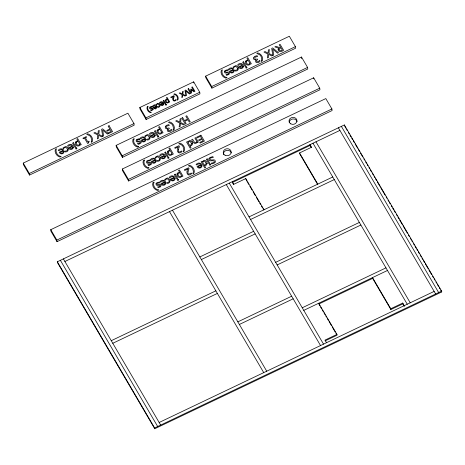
<?xml version="1.0" encoding="UTF-8"?>
<svg xmlns="http://www.w3.org/2000/svg" width="465" height="465" viewBox="0 0 465 465"><rect width="100%" height="100%" fill="white"/><g stroke="black" fill="none" stroke-linecap="round" stroke-linejoin="round"><path stroke-width="0.7" d="M134.065 138.82C132.554 142.133 135.175 146.004 138.599 146.568M147.98 106.502C146.847 108.99 148.812 111.891 151.381 112.315L150.614 112.722C148.161 112.053 146.353 109.356 147.173 106.845L147.963 106.473M144.359 160.111C142.848 163.424 145.469 167.295 148.899 167.859M153.979 182.193C152.474 185.506 155.095 189.377 158.519 189.941M91.256 142.075L91.681 139.884L90.937 137.268A6.452 5.673 -7.1 0 0 89.524 135.646L86.693 134.286L87.746 133.786C91.018 134.67 93.419 138.268 92.326 141.616L91.279 142.116M177.229 99.998L177.543 98.353L176.991 96.389A4.836 4.255 -7.1 0 0 175.927 95.174L173.805 94.151L174.59 93.779C177.049 94.442 178.851 97.139 178.031 99.65L177.246 100.027M173.061 130.142L173.486 127.951L172.748 125.335A6.452 5.673 -7.1 0 0 171.329 123.713L168.499 122.353L169.551 121.853C172.823 122.737 175.229 126.335 174.137 129.683L173.085 130.183M183.355 151.433L183.78 149.242L183.041 146.626A6.452 5.673 -7.1 0 0 181.623 145.004L178.793 143.644L179.845 143.144C183.117 144.028 185.523 147.626 184.431 150.974L183.379 151.474M192.981 173.515L193.405 171.323L192.661 168.708A6.452 5.673 -7.1 0 0 191.249 167.086L188.418 165.726L189.47 165.226C192.743 166.11 195.149 169.708 194.056 173.056L193.004 173.555M261.359 61.171L261.783 58.979L261.039 56.364A6.452 5.673 -7.1 0 0 259.627 54.742L256.796 53.382L257.848 52.882C261.121 53.766 263.527 57.369 262.434 60.712L261.382 61.211M156.414 105.061C158.024 101.62 161.361 107.525 157.414 106.764M152.845 106.758L154.467 105.567L155.862 106.334L153.2 107.601C158.187 112.739 157.495 100.981 152.45 106.165L152.811 106.776M136.995 139.361L139.378 138.675L139.866 139.512M23.25 163.093L127.892 113.21L133.972 123.597L134.17 125.184L29.527 175.061L23.448 164.674L23.25 163.093L29.33 173.48L29.527 175.061M139.849 107.508L193.661 81.857L199.747 92.244L199.944 93.831L146.126 119.482L140.046 109.095L139.849 107.508L145.929 117.895L146.126 119.482M205.623 76.155L289.335 36.253L295.415 46.639L295.612 48.226L211.901 88.129L205.821 77.742L205.623 76.155L211.703 86.542L211.901 88.129M61.008 156.548L59.956 157.048C56.689 156.159 54.277 152.567 55.37 149.219L56.422 148.713C54.963 152.061 57.52 155.932 60.985 156.507M226.92 77.638L225.874 78.137C222.601 77.248 220.195 73.656 221.288 70.308L222.334 69.808C220.881 73.15 223.438 77.027 226.897 77.603M29.33 173.48L133.972 123.597M145.929 117.895L199.747 92.244M211.703 86.542L295.415 46.639M116.134 145.388L301.494 57.026L307.574 67.413L307.772 69L122.411 157.356L116.331 146.969L116.134 145.388L122.214 155.769L122.411 157.356M134.042 138.779L132.99 139.279C131.897 142.627 134.304 146.219 137.576 147.109L138.622 146.609M122.214 155.769L307.574 67.413M122.318 169.01L313.66 77.8L319.74 88.187L319.937 89.774L128.596 180.984L122.516 170.597L122.318 169.01L128.398 179.397L128.596 180.984M144.336 160.07L143.284 160.57C142.191 163.918 144.598 167.51 147.87 168.4L148.922 167.9M128.398 179.397L319.74 88.187M50.766 229.687L325.82 98.574L331.9 108.961L332.097 110.548L57.044 241.661L50.964 231.274L50.766 229.687L56.846 240.074L57.044 241.661M153.956 182.152L152.909 182.652C151.817 186 154.223 189.592 157.495 190.481L158.542 189.982M56.846 240.074L331.9 108.961M57.346 261.766L344.356 124.951L441.651 291.142L441.75 291.933L154.74 428.747L57.445 262.556L57.346 261.766L154.642 427.957L154.74 428.747M64.897 261.487L339.898 130.398M317.537 184.28L299.658 153.741L299.559 152.95L311.521 147.248L309.998 144.65L310.097 145.446L232.366 182.495L232.268 181.705L233.79 184.303L245.747 178.601L263.992 209.762M249.042 216.888L332.754 176.985M250.559 219.486L334.271 179.577M199.84 256.947L253.652 231.297M201.357 259.546L255.175 233.889M111.263 340.688L215.853 290.834M275.646 262.33L359.358 222.427M112.78 343.286L217.37 293.427M277.163 264.928L360.875 225.019M237.842 321.867L291.66 296.211M239.365 324.46L293.177 298.809M302.25 307.772L385.962 267.869M303.767 310.37L387.479 270.461M318.816 304.034L372.634 278.384L372.535 277.588L390.774 308.748L390.873 309.545L402.835 303.843L402.737 303.046L390.774 308.748M318.717 303.244L336.962 334.405L325 340.101L326.523 342.699M325.099 340.897L337.061 335.195L336.962 334.405M159.152 422.482L434.153 291.392M154.642 427.957L441.651 291.142M150.747 110.007L152.131 109.816L152.683 109.217C152.107 108.054 148.986 109.961 149.585 107.555A1.645 1.447 -7.1 0 1 150.178 106.909L151.962 106.392L152.328 107.02M137.756 143.487L139.599 143.237L140.331 142.441C139.57 140.883 135.414 143.429 136.204 140.227A2.197 1.93 -7.1 0 1 136.995 139.361M148.056 164.779L149.893 164.529L150.625 163.732C149.869 162.175 145.708 164.72 146.498 161.518A2.197 1.93 -7.1 0 1 147.289 160.652L149.672 159.966L150.16 160.803M152.299 107.037L150.776 107.206L150.16 107.828C152.357 108.147 155.856 109.089 151.067 110.624L150.718 110.025M139.82 139.535L137.797 139.756L137.094 140.279L137.088 140.93L137.791 141.267L140.366 140.994L141.203 141.912L141.116 142.842L139.041 144.197L138.181 144.313L137.716 143.511M150.114 160.826L148.091 161.047L147.388 161.57L147.382 162.221L148.091 162.558L150.66 162.285L151.497 163.203L151.416 164.133L149.335 165.488L148.475 165.604L148.01 164.802M272.757 55.451L268.921 53.492L269.351 49.493L268.375 49.958L268.072 53.138L265.021 51.557L263.981 52.057L267.881 54.039L267.451 57.98L268.439 57.509L268.729 54.393L271.723 55.945L273.751 54.975L272.757 49.156L277.524 53.179L278.494 52.714L272.682 47.907L271.7 48.372L272.821 55.416M185.779 95.703L182.902 94.232L183.222 91.233L182.489 91.588L182.263 93.971L179.972 92.785L179.194 93.157L182.117 94.645L181.798 97.598L182.536 97.249L182.757 94.912L185 96.075L186.517 95.348L185.773 90.983L189.354 94L190.08 93.651L185.721 90.047L184.983 90.396L185.826 95.68M102.655 136.355L98.818 134.397L99.248 130.398L98.272 130.863L97.97 134.042L94.918 132.461L93.878 132.961L97.772 134.943L97.348 138.884L98.336 138.413L98.627 135.298L101.62 136.844L103.643 135.879L102.655 130.06L107.421 134.083L108.392 133.618L102.579 128.811L101.597 129.276L102.719 136.321M344.821 126.37L345.919 128.247M346.652 129.497L347.384 130.741M348.477 132.618L349.209 133.868M349.942 135.117L351.04 136.989M351.773 138.239L352.505 139.488M353.231 140.738L354.33 142.616M355.062 143.865L357.626 148.236M358.352 149.486L359.451 151.363M360.549 153.235L362.747 156.984M363.839 158.856L364.572 160.105M365.67 161.983L366.403 163.232M367.135 164.482L367.867 165.732M368.96 167.603L369.692 168.853M370.425 170.103L371.523 171.98M372.256 173.23L373.349 175.102M374.081 176.351L374.813 177.601M375.546 178.851L376.644 180.722M377.377 181.972L379.934 186.349M380.666 187.598L385.055 195.097M386.153 196.968L386.886 198.218M387.984 200.095L388.711 201.339M389.443 202.589L390.176 203.839M391.274 205.716L392.007 206.966M392.739 208.215L393.832 210.087M394.564 211.337L395.297 212.586M396.395 214.464L397.127 215.714M397.86 216.963L398.953 218.835M399.685 220.085L402.248 224.461M402.981 225.705L407.369 233.203M408.468 235.081L409.194 236.33M410.293 238.202L411.025 239.452M411.757 240.701L412.49 241.951M413.588 243.829L414.315 245.078M415.047 246.328L416.146 248.2M416.878 249.449L417.611 250.699M418.343 251.949L419.436 253.82M420.168 255.07L421.267 256.947M421.999 258.197L422.732 259.447M423.464 260.696L424.557 262.568M425.289 263.818L428.219 268.817M428.951 270.066L431.508 274.437M432.607 276.315L433.339 277.564M434.072 278.814L434.798 280.064M435.897 281.935L436.629 283.185M437.362 284.435L438.46 286.312M439.193 287.562L439.919 288.812M440.651 290.061L441.75 291.933M341.368 126.375L438.664 292.566M338.375 127.805L435.67 293.99M315.979 141.802L410.235 302.796M312.992 143.226L407.247 304.22M402.737 303.046L404.254 305.645M310.097 145.446L311.318 147.521M402.835 303.843L404.352 306.441M299.559 152.95L317.804 184.111M372.634 278.384L390.873 309.545M246.938 181.263L245.747 178.601M247.671 182.513L248.763 184.378M249.862 186.25L252.047 189.987M253.14 191.859L255.332 195.596M256.424 197.468L258.982 201.827M259.708 203.077L260.441 204.321M261.533 206.193L262.266 207.437M262.992 208.686L263.725 209.93M319.182 304.656L319.908 305.906M320.641 307.15L321.733 309.022M322.466 310.265L323.192 311.515M323.925 312.759L325.018 314.631M325.75 315.875L326.476 317.124M327.209 318.368L328.302 320.24M329.034 321.484L331.586 325.849M332.318 327.093L335.236 332.08M335.963 333.324L336.695 334.573M232.669 183.018L233.581 184.576M229.28 183.129L323.53 344.123M226.286 184.553L320.542 345.547M156.38 105.078L156.007 104.451L157.78 103.404A1.668 1.471 -7.1 0 1 158.885 103.596C161 104.602 160.047 107.717 157.745 107.415L157.379 106.787M172.474 210.209L266.73 371.204M169.487 211.633L263.736 372.628M63.374 258.889L160.669 425.08M60.386 260.319L157.681 426.504M344.356 124.951L344.455 125.748M313.66 77.8L313.788 78.858M301.494 57.026L301.692 58.613M193.661 81.857L193.795 82.915M223.52 154.642A3.976 3.499 -7.1 0 1 226.583 150.398A3.976 3.499 -7.1 0 1 231.291 152.973M289.218 122.376A3.976 3.499 -7.1 0 1 292.874 118.97A3.976 3.499 -7.1 0 1 297.065 121.621M165.29 126.881C164.418 129.439 169.039 128.259 167.237 129.863C167.022 132.624 170.853 131.798 171.818 130.136L171.323 129.299L169.917 130.63L168.568 130.712L168.109 129.671L169.359 128.572L168.969 127.91L167.429 128.375L166.522 127.712L166.679 126.137L169.312 125.445L168.818 124.608L166.255 125.405L165.29 126.881M253.588 57.91C252.71 60.467 257.337 59.288 255.535 60.892C255.32 63.653 259.15 62.827 260.115 61.165L259.621 60.328L258.215 61.659L256.866 61.74L256.407 60.7L257.656 59.601L257.267 58.939L255.727 59.404L254.82 58.741L254.977 57.166L257.61 56.474L257.116 55.637L254.547 56.439L253.588 57.91M208.832 158.972C208.628 162.878 213.522 159.129 214.429 161.564C214.563 163.849 209.872 162.047 211.645 163.976L214.737 162.837A2.441 2.151 -7.1 0 0 215.394 161.727C215.603 157.804 210.662 161.576 209.791 159.123C209.663 156.664 214.754 158.629 212.918 156.595L209.855 157.507L208.832 158.972M156.019 183.907C155.81 186.918 159.512 184.134 160.251 185.814L159.518 186.61L157.676 186.86L158.1 187.686L160.594 186.785L161.123 185.285L160.286 184.367L157.711 184.64L157.007 184.303L157.013 183.652L157.716 183.129L159.739 182.908L159.297 182.048L156.914 182.733A2.197 1.93 -7.1 0 0 156.124 183.599L156.019 183.907M224.397 71.564C224.188 74.574 227.891 71.79 228.629 73.47L227.897 74.266L226.054 74.522L226.478 75.342L228.972 74.447L229.501 72.947L228.664 72.023L226.089 72.296L225.386 71.959L225.391 71.308L226.095 70.785L228.117 70.564L227.67 69.704L225.293 70.395A2.197 1.93 -7.1 0 0 224.502 71.255L224.397 71.564M76.196 142.679C75.841 144.789 78.899 146.446 79.736 143.981L78.26 141.465L76.987 141.755L76.196 142.679M158.001 130.746C157.647 132.851 160.704 134.513 161.541 132.048L160.07 129.532L158.792 129.822L158.001 130.746M165.929 100.446L166.929 102.3A0.773 0.68 -7.1 0 0 167.563 102.376L168.586 101.428L167.481 99.539L166.522 99.754L165.929 100.446M168.295 152.038C167.941 154.142 170.998 155.804 171.841 153.34L170.364 150.823L169.086 151.113L168.295 152.038M177.921 174.119C177.566 176.223 180.623 177.886 181.46 175.421L179.99 172.904L178.711 173.195L177.921 174.119M246.299 61.775C245.944 63.885 249.002 65.542 249.839 63.083L248.368 60.56L247.089 60.857L246.299 61.775M191.638 143.726L191.127 144.795L189.557 145.272L188.058 142.709L189.412 141.465A1.058 0.93 -7.1 0 1 190.266 141.558L191.638 143.726M206.198 163.453L205.687 164.523L204.123 164.999L202.624 162.436L203.972 161.192A1.058 0.93 -7.1 0 1 204.833 161.285L206.198 163.453M180.432 123.365L180.141 126.48L179.159 126.951L179.583 123.01L175.683 121.022L176.723 120.528L179.775 122.109L180.077 118.93L181.059 118.465L180.623 122.458L184.46 124.417L183.425 124.911L180.432 123.365M278.122 49.441C277.965 52.615 282.092 51.673 283.592 50.284L280.122 44.361L279.215 44.791L280.593 47.151L279.558 47.639L276.018 46.32L274.838 46.878L278.779 48.302L278.122 49.441M67.483 149.654C67.89 151.788 63.769 150.288 65.28 151.968C68.349 152.375 69.622 148.219 66.797 146.882A2.226 1.959 -7.1 0 0 65.321 146.62L62.967 148.015L63.461 148.852L64.28 147.818L65.687 147.417L66.879 148.184L67.483 149.654M149.288 137.721C149.695 139.86 145.499 138.378 147.091 140.035C150.154 140.442 151.433 136.28 148.608 134.949A2.226 1.959 -7.1 0 0 147.132 134.687L144.772 136.082L145.266 136.919L146.086 135.885L147.492 135.484L148.69 136.251L149.288 137.721M159.582 159.013C159.989 161.152 155.792 159.669 157.385 161.326C160.448 161.733 161.727 157.571 158.902 156.24A2.226 1.959 -7.1 0 0 157.426 155.978L155.066 157.373L155.56 158.21L156.38 157.176L157.786 156.775L158.983 157.542L159.582 159.013M169.208 181.094C169.615 183.233 165.418 181.751 167.011 183.408C170.074 183.815 171.347 179.653 168.528 178.322A2.226 1.959 -7.1 0 0 167.051 178.06L164.691 179.455L165.185 180.292L166.005 179.257L167.412 178.856L168.609 179.624L169.208 181.094M237.586 68.75C237.993 70.889 233.796 69.407 235.383 71.064C238.452 71.471 239.725 67.315 236.9 65.978A2.226 1.959 -7.1 0 0 235.424 65.722L233.07 67.111L233.564 67.948L234.383 66.914L235.79 66.512L236.981 67.28L237.586 68.75M75.289 142.552C74.569 145.318 78.899 147.783 80.102 144.615L80.375 145.08L81.241 144.667L77.678 138.582L76.818 138.994L77.905 140.854L76.028 141.407L75.289 142.552M157.094 130.613C156.374 133.385 160.704 135.85 161.913 132.682L162.186 133.147L163.046 132.734L159.483 126.649L158.623 127.061L159.71 128.921L157.833 129.473L157.094 130.613M165.249 100.347C164.709 102.428 167.958 104.276 168.865 101.899L169.068 102.248L169.713 101.94L167.045 97.377L166.394 97.685L167.214 99.08L165.807 99.493L165.249 100.347M167.388 151.904C166.668 154.676 171.004 157.141 172.207 153.973L172.48 154.438L173.34 154.025L169.777 147.94L168.917 148.352L170.004 150.212L168.127 150.765L167.388 151.904M177.014 173.986C176.293 176.758 180.623 179.223 181.832 176.055L182.106 176.52L182.966 176.107L179.403 170.021L178.543 170.434L179.63 172.294L177.752 172.846L177.014 173.986M245.392 61.647C244.671 64.414 249.002 66.879 250.211 63.711L250.478 64.176L251.344 63.763L247.781 57.677L246.921 58.09L248.008 59.95L246.13 60.502L245.392 61.647M63.269 151.66C63.362 153.148 61.02 153.851 60.398 152.392L63.106 151.102L63.269 151.66M72.534 147.242C72.633 148.73 70.291 149.434 69.669 147.975L72.371 146.684L72.534 147.242M145.074 139.727C145.167 141.215 142.831 141.918 142.203 140.459L144.911 139.169L145.074 139.727M156.234 107.183L155.322 108.304L154.084 107.735L156.112 106.764L156.234 107.183M154.345 135.309C154.438 136.797 152.096 137.501 151.474 136.042L154.182 134.751L154.345 135.309M155.368 161.018C155.461 162.506 153.125 163.209 152.497 161.75L155.205 160.46L155.368 161.018M163.186 103.869L162.273 104.991L161.035 104.422L163.064 103.451L163.186 103.869M164.639 156.6C164.732 158.088 162.395 158.792 161.768 157.333L164.476 156.042L164.639 156.6M164.994 183.1C165.087 184.588 162.75 185.291 162.122 183.832L164.831 182.542L164.994 183.1M174.259 178.682C174.358 180.17 172.015 180.873 171.393 179.414L174.102 178.124L174.259 178.682M201.113 165.883C201.206 167.371 198.869 168.074 198.241 166.615L200.95 165.325L201.113 165.883M233.372 70.756C233.465 72.244 231.128 72.947 230.501 71.488L233.209 70.198L233.372 70.756M242.637 66.338C242.736 67.826 240.393 68.529 239.771 67.07L242.48 65.78L242.637 66.338M88.257 142.54L88.356 143.197L87.641 143.534L84.514 138.192L83.305 138.768L82.95 138.163L86.281 136.582L86.635 137.187L85.397 137.774L87.722 141.744L88.96 141.157L89.274 141.697L88.257 142.54M173.457 98.702C172.748 100.58 175.305 101.033 175.88 99.388L176.287 99.998C173.811 103.166 171.12 98.847 173.555 96.499L171.039 97.697L170.736 97.185L173.898 95.68L174.265 96.307L173.457 98.702M178.333 149.707C177.781 155.048 181.67 149.422 182.106 151.439C178.391 155.682 175.532 150.143 178.455 146.771L175.102 148.37L174.706 147.69L178.915 145.679L179.403 146.516L178.333 149.707M187.959 171.788C187.407 177.13 191.295 171.504 191.731 173.521C188.017 177.764 185.157 172.224 188.081 168.853L184.727 170.452L184.332 169.772L188.54 167.766L189.028 168.597L187.959 171.788M192.586 143.772L191.772 145.347A2.61 2.296 -7.1 0 1 189.923 145.894L191.051 147.818L190.191 148.23L186.564 142.034L187.424 141.627L187.691 142.081L189.307 140.622A1.848 1.622 -7.1 0 1 190.604 140.709L192.138 142.18L192.586 143.772M207.146 163.5L206.332 165.075A2.61 2.296 -7.1 0 1 204.484 165.621L205.611 167.545L204.751 167.958L201.13 161.762L201.99 161.355L202.252 161.808L203.868 160.344A1.848 1.622 -7.1 0 1 205.17 160.437L206.704 161.907L207.146 163.5M64.112 151.718C63.943 154.281 59.944 154.764 59.224 152.218L62.769 150.532C61.52 147.486 58.817 152.09 58.224 150.3C59.816 147.794 64.199 148.451 64.112 151.718M73.383 147.3C73.208 149.864 69.215 150.346 68.495 147.8L72.04 146.109C70.79 143.069 68.082 147.667 67.489 145.882C69.082 143.377 73.47 144.034 73.383 147.3M145.923 139.785C145.748 142.348 141.749 142.831 141.029 140.285L144.574 138.599C143.325 135.553 140.622 140.151 140.029 138.367C141.622 135.861 146.004 136.518 145.923 139.785M155.188 135.367C155.019 137.925 151.02 138.413 150.3 135.867L153.845 134.176C152.596 131.136 149.887 135.734 149.3 133.949C150.893 131.444 155.275 132.101 155.188 135.367M163.825 103.916C163.692 105.834 160.692 106.194 160.152 104.288L162.814 103.021L161.692 102.248L160.454 102.672L159.797 103.445L159.402 102.846C160.599 100.969 163.889 101.463 163.825 103.916M156.217 161.076C156.042 163.639 152.043 164.122 151.323 161.576L154.868 159.884C153.624 156.845 150.916 161.442 150.323 159.658C151.916 157.153 156.304 157.809 156.217 161.076M165.482 156.659C165.313 159.216 161.314 159.704 160.594 157.158L164.139 155.467C162.89 152.427 160.187 157.025 159.594 155.24C161.186 152.735 165.569 153.392 165.482 156.659M165.842 183.158C165.668 185.721 161.669 186.203 160.948 183.658L164.494 181.972C163.244 178.926 160.541 183.524 159.948 181.739C161.541 179.234 165.924 179.891 165.842 183.158M175.107 178.74C174.933 181.298 170.94 181.786 170.219 179.24L173.765 177.549C172.515 174.509 169.806 179.106 169.219 177.322C170.812 174.817 175.195 175.474 175.107 178.74M201.961 165.941C201.787 168.499 197.788 168.987 197.067 166.441L200.613 164.75C199.369 161.71 196.66 166.307 196.067 164.523C197.66 162.018 202.048 162.674 201.961 165.941M234.221 70.814C234.046 73.377 230.047 73.859 229.326 71.319L232.872 69.628C231.622 66.582 228.919 71.186 228.327 69.395C229.919 66.89 234.302 67.547 234.221 70.814M243.486 66.396C243.311 68.96 239.318 69.442 238.597 66.896L242.143 65.21C240.893 62.165 238.185 66.762 237.592 64.978C239.184 62.473 243.573 63.13 243.486 66.396M279.128 49.081C278.68 51.08 281.232 51.104 282.29 50.04L280.976 47.808L279.128 49.081M197.189 142.028C195.724 145.528 191.865 142.139 191.714 139.581L192.574 139.169L194.428 142.255L195.503 142.679A1.651 1.453 -7.1 0 0 196.381 142.098L196.817 141.395L194.876 138.076L195.736 137.663L198.34 142.11L197.48 142.517L197.189 142.028M73.429 142.703L72.569 143.115L75.173 147.562L76.033 147.149L73.429 142.703M109.089 125.707L108.182 126.137L109.85 128.991L106.811 130.444L107.217 131.142L110.263 129.694L111.24 131.363L108.066 132.88L108.473 133.577L112.559 131.63L109.089 125.707M243.532 61.799L242.672 62.211L245.276 66.658L246.136 66.245L243.532 61.799M163.86 100.463L163.215 100.771L165.162 104.108L165.813 103.8L163.86 100.463M188.651 88.646L187.97 88.972L190.569 93.419L191.516 92.965L191.301 89.902L194.027 91.768L194.957 91.326L192.353 86.885L191.72 87.188L193.957 91.018L191.109 89.042L190.697 89.239L190.894 92.477L188.651 88.646M166.179 104.334L165.447 104.689L165.79 105.27L166.522 104.921L166.179 104.334M76.527 147.864L75.551 148.335L76.004 149.108L76.981 148.643L76.527 147.864M246.63 66.96L245.654 67.431L246.107 68.204L247.089 67.739L246.63 66.96M155.24 130.77L154.374 131.182L156.978 135.629L157.838 135.216L155.24 130.77M182.693 117.686L181.786 118.116L185.256 124.039L186.163 123.609L184.803 121.284L187.941 119.79L189.302 122.115L190.208 121.679L186.738 115.756L185.831 116.186L187.529 119.087L184.39 120.586L182.693 117.686M158.338 135.931L157.356 136.396L157.809 137.175L158.792 136.71L158.338 135.931M165.534 152.061L164.674 152.474L167.272 156.92L168.132 156.507L165.534 152.061M200.932 135.187L196.666 137.222L197.079 137.919L200.432 136.321L201.723 138.518L198.596 140.012L199.003 140.715L202.136 139.221L203.083 140.843L199.723 142.447L200.136 143.144L204.402 141.11L200.932 135.187M168.632 157.222L167.65 157.687L168.103 158.466L169.086 158.001L168.632 157.222M175.16 174.143L174.294 174.555L176.898 179.002L177.758 178.589L175.16 174.143M207.192 158.873L206.332 159.28L208.936 163.727L209.796 163.32L207.192 158.873M178.252 179.304L177.275 179.769L177.729 180.548L178.711 180.083L178.252 179.304M210.29 164.035L209.308 164.5L209.767 165.278L210.744 164.808L210.29 164.035M225.043 155.223A3.976 3.499 -7.1 0 0 231.175 152.299A3.976 3.499 -7.1 0 0 225.409 149.149A3.976 3.499 -7.1 0 0 225.043 155.223M290.817 123.864A3.976 3.499 -7.1 0 0 296.949 120.947A3.976 3.499 -7.1 0 0 291.183 117.796A3.976 3.499 -7.1 0 0 290.817 123.864"/></g></svg>
